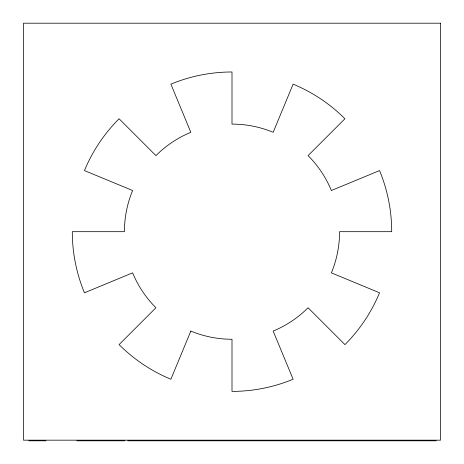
<?xml version="1.0" encoding="UTF-8"?>
<svg xmlns="http://www.w3.org/2000/svg" width="464" height="464" viewBox="0 0 464 464"><rect width="100%" height="100%" fill="white"/><g stroke="black" fill="none" stroke-linecap="round" stroke-linejoin="round"><path stroke-width="0.7" d="M28.756 440.8L45.953 440.8M76.867 440.8L124.903 440.8M127.71 440.8L436.247 440.8M190.832 331.076L170.885 379.233A159.703 159.703 0 0 1 119.074 344.613L155.927 307.76A107.578 107.578 0 0 1 132.611 272.855L84.454 292.801A159.703 159.703 0 0 1 72.297 231.687L124.422 231.687A107.578 107.578 0 0 1 132.611 190.518L84.454 170.572A159.703 159.703 0 0 1 119.074 118.761L155.927 155.62A107.578 107.578 0 0 1 190.832 132.298L170.885 84.141A159.703 159.703 0 0 1 232 71.984L232 124.108A107.578 107.578 0 0 1 273.168 132.298L293.115 84.141A159.703 159.703 0 0 1 344.926 118.761L308.073 155.62A107.578 107.578 0 0 1 331.389 190.518L379.546 170.572A159.703 159.703 0 0 1 391.703 231.687L339.578 231.687A107.578 107.578 0 0 1 331.389 272.855L379.546 292.801A159.703 159.703 0 0 1 344.926 344.613L308.073 307.76A107.578 107.578 0 0 1 273.168 331.076L293.115 379.233A159.703 159.703 0 0 1 232 391.39L232 339.265A107.578 107.578 0 0 1 190.832 331.076M440.487 23.2L23.513 23.2L23.513 440.174L440.487 440.174L440.487 23.2"/></g></svg>
